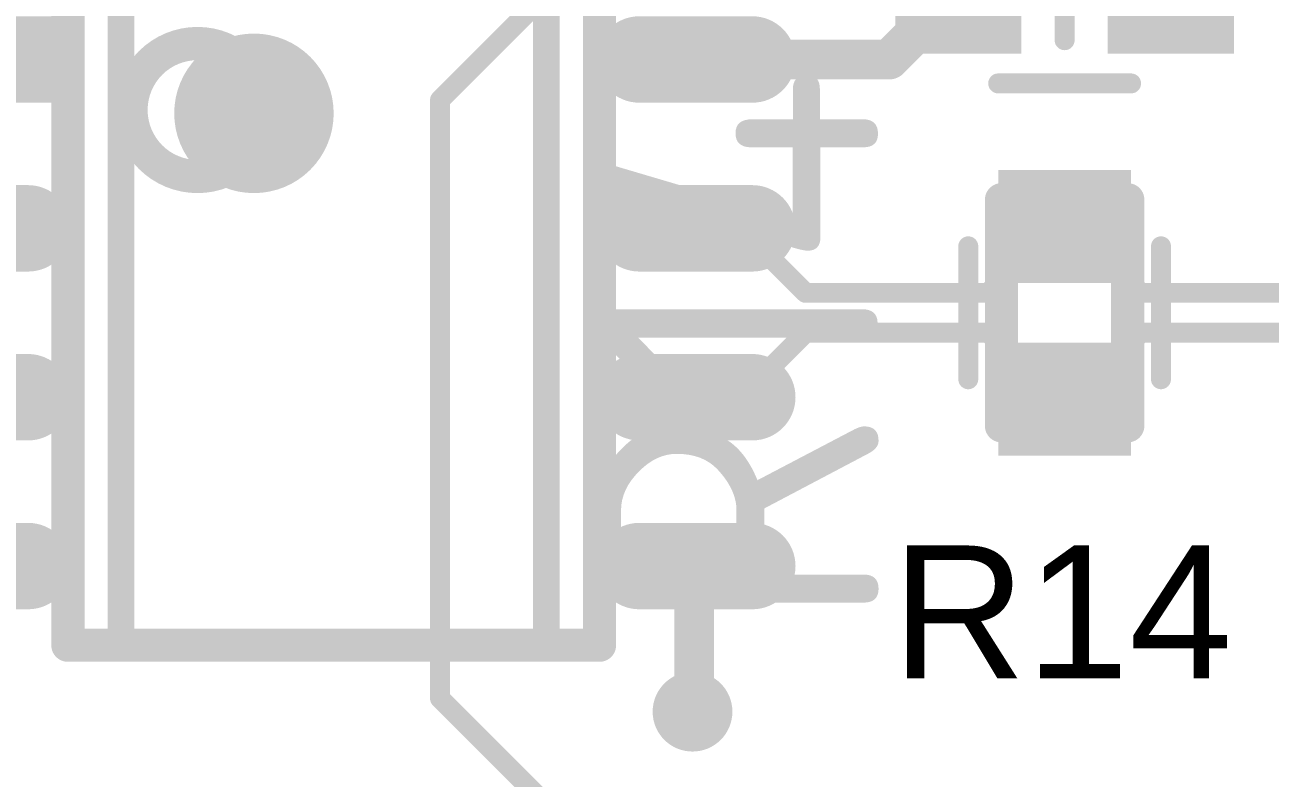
# Model space of a CAD drawing. Header units: inches. Extents: x 0 to 110, y 0 to 95.
# Drawn here: x 77.48 to 86.85, y 23 to 28.67 of the extents above; entities that cross this region are included whole.
import ezdxf

# ---------------------------------------------------------------- set-up
doc = ezdxf.new("R2010")
doc.units = ezdxf.units.IN
for name, color, linetype in [('Bottom Layer', 5, 'Continuous'), ('Int1', 16, 'Continuous'), ('Int2', 76, 'Continuous'), ('Mechanical 13', 56, 'Continuous'), ('Panelize Outline', 56, 'Continuous'), ('Top Layer', 1, 'Continuous'), ('Top Overlay', 2, 'Continuous'), ('Top Paste', 8, 'Continuous'), ('Top Solder', 216, 'Continuous'), ('Via Holes', 16, 'Continuous')]:
    doc.layers.add(name, color=color, linetype=linetype)
doc.styles.add('Arial', font='', dxfattribs={"height": 0.2})
doc.styles.add('GOST type B', font='', dxfattribs={"height": 0.2})
doc.styles.get('Arial').set_extended_font_data('Arial')
doc.styles.get('GOST type B').set_extended_font_data('GOST type B')

# ---------------------------------------------------------------- blocks, each defined once
blk = doc.blocks.new('0603C_714')
at = {"layer": 'Top Layer'}
for points in [[(-1.25000131, -0.52500022), (-1.25000131, 0.52500022), (-0.35000057, 0.52500022), (-0.35000057, -0.52500022)], [(0.34999803, -0.52500022), (0.34999803, 0.52500022), (1.24999877, 0.52500022), (1.24999877, -0.52500022)]]:
    blk.add_hatch(color=1, dxfattribs=at).paths.add_polyline_path(points)
at = {"layer": 'Top Paste'}
for points in [[(-1.25000131, -0.52500022), (-1.25000131, 0.52500022), (-0.35000057, 0.52500022), (-0.35000057, -0.52500022)], [(0.34999803, -0.52500022), (0.34999803, 0.52500022), (1.24999877, 0.52500022), (1.24999877, -0.52500022)]]:
    blk.add_hatch(color=8, dxfattribs=at).paths.add_polyline_path(points)
at = {"layer": 'Top Solder'}
for points in [[(-1.27500253, -0.55000144), (-1.27500253, 0.55000144), (-0.32499935, 0.55000144), (-0.32499935, -0.55000144)], [(0.32499681, -0.55000144), (0.32499681, 0.55000144), (1.27499999, 0.55000144), (1.27499999, -0.55000144)]]:
    blk.add_hatch(color=216, dxfattribs=at).paths.add_polyline_path(points)
at = {"layer": 'Top Overlay'}
for points in [[(-0.499999, 0.77499972, 0.1499997, 0.1499997, 0), (0.499999, 0.77499972, 0.1499997, 0.1499997, 0)], [(0, -0.4499991, 0.1499997, 0.1499997, 0), (0, 0.4499991, 0.1499997, 0.1499997, 0)], [(-0.499999, -0.77499972, 0.1499997, 0.1499997, 0), (0.499999, -0.77499972, 0.1499997, 0.1499997, 0)]]:
    blk.add_lwpolyline(points, format="xyseb", dxfattribs=at)
for points in [[(-0.53749956, 0.77499972, 0.07499858, 0.07499858, 1), (-0.46249844, 0.77499972, 0.07499858, 0.07499858, 1)], [(0.46249844, 0.77499972, 0.07499858, 0.07499858, 1), (0.53749956, 0.77499972, 0.07499858, 0.07499858, 1)], [(-0.03750056, 0.4499991, 0.07499858, 0.07499858, 1), (0.03750056, 0.4499991, 0.07499858, 0.07499858, 1)], [(-0.03750056, -0.4499991, 0.07499858, 0.07499858, 1), (0.03750056, -0.4499991, 0.07499858, 0.07499858, 1)], [(-0.53749956, -0.77499972, 0.07499858, 0.07499858, 1), (-0.46249844, -0.77499972, 0.07499858, 0.07499858, 1)], [(0.46249844, -0.77499972, 0.07499858, 0.07499858, 1), (0.53749956, -0.77499972, 0.07499858, 0.07499858, 1)]]:
    blk.add_lwpolyline(points, format="xyseb", close=True, dxfattribs=at)
blk = doc.blocks.new('0603R_813')
at = {"layer": 'Top Layer'}
for points in [[(-1.05000171, -0.47500032), (-1.05000171, 0.47500032), (-0.25000077, 0.47500032), (-0.25000077, -0.47500032)], [(0.24999823, -0.47500032), (0.24999823, 0.47500032), (1.04999917, 0.47500032), (1.04999917, -0.47500032)]]:
    blk.add_hatch(color=1, dxfattribs=at).paths.add_polyline_path(points)
at = {"layer": 'Top Paste'}
for points in [[(-1.05000171, -0.47500032), (-1.05000171, 0.47500032), (-0.25000077, 0.47500032), (-0.25000077, -0.47500032)], [(0.24999823, -0.47500032), (0.24999823, 0.47500032), (1.04999917, 0.47500032), (1.04999917, -0.47500032)]]:
    blk.add_hatch(color=8, dxfattribs=at).paths.add_polyline_path(points)
at = {"layer": 'Top Solder'}
for points in [[(-1.07500293, -0.50000154), (-1.07500293, 0.50000154), (-0.22499955, 0.50000154), (-0.22499955, -0.50000154)], [(0.22499701, -0.50000154), (0.22499701, 0.50000154), (1.07500039, 0.50000154), (1.07500039, -0.50000154)]]:
    blk.add_hatch(color=216, dxfattribs=at).paths.add_polyline_path(points)
at = {"layer": 'Panelize Outline'}
for points in [[(-0.8500008399999999, 0.47500032, 0.2499995, 0.2499995, 0), (-0.8500008399999999, -0.47500032, 0.2499995, 0.2499995, 0)], [(-0.8500008399999999, 0.47500032, 0.2499995, 0.2499995, 0), (0.8499983, 0.47500032, 0.2499995, 0.2499995, 0)], [(0.8499983, 0.47500032, 0.2499995, 0.2499995, 0), (0.8499983, -0.47500032, 0.2499995, 0.2499995, 0)], [(-0.8500008399999999, -0.47500032, 0.2499995, 0.2499995, 0), (0.8499983, -0.47500032, 0.2499995, 0.2499995, 0)]]:
    blk.add_lwpolyline(points, format="xyseb", dxfattribs=at)
for points in [[(-0.9125000799999999, 0.47500032, 0.12499848, 0.12499848, 1), (-0.7875015999999999, 0.47500032, 0.12499848, 0.12499848, 1)], [(-0.9125000799999999, 0.47500032, 0.12499848, 0.12499848, 1), (-0.7875015999999999, 0.47500032, 0.12499848, 0.12499848, 1)], [(0.78749906, 0.47500032, 0.12499848, 0.12499848, 1), (0.9124975399999999, 0.47500032, 0.12499848, 0.12499848, 1)], [(0.78749906, 0.47500032, 0.12499848, 0.12499848, 1), (0.9124975399999999, 0.47500032, 0.12499848, 0.12499848, 1)], [(-0.9125000799999999, -0.47500032, 0.12499848, 0.12499848, 1), (-0.7875015999999999, -0.47500032, 0.12499848, 0.12499848, 1)], [(-0.9125000799999999, -0.47500032, 0.12499848, 0.12499848, 1), (-0.7875015999999999, -0.47500032, 0.12499848, 0.12499848, 1)], [(0.78749906, -0.47500032, 0.12499848, 0.12499848, 1), (0.9124975399999999, -0.47500032, 0.12499848, 0.12499848, 1)], [(0.78749906, -0.47500032, 0.12499848, 0.12499848, 1), (0.9124975399999999, -0.47500032, 0.12499848, 0.12499848, 1)]]:
    blk.add_lwpolyline(points, format="xyseb", close=True, dxfattribs=at)
at = {"layer": 'Top Overlay'}
for points in [[(-0.499999, 0.72499982, 0.1499997, 0.1499997, 0), (0.499999, 0.72499982, 0.1499997, 0.1499997, 0)], [(-0.499999, -0.72499982, 0.1499997, 0.1499997, 0), (0.499999, -0.72499982, 0.1499997, 0.1499997, 0)]]:
    blk.add_lwpolyline(points, format="xyseb", dxfattribs=at)
for points in [[(-0.53749956, 0.72499982, 0.07499858, 0.07499858, 1), (-0.46249844, 0.72499982, 0.07499858, 0.07499858, 1)], [(0.46249844, 0.72499982, 0.07499858, 0.07499858, 1), (0.53749956, 0.72499982, 0.07499858, 0.07499858, 1)], [(-0.53749956, -0.72499982, 0.07499858, 0.07499858, 1), (-0.46249844, -0.72499982, 0.07499858, 0.07499858, 1)], [(0.46249844, -0.72499982, 0.07499858, 0.07499858, 1), (0.53749956, -0.72499982, 0.07499858, 0.07499858, 1)]]:
    blk.add_lwpolyline(points, format="xyseb", close=True, dxfattribs=at)
at = {"layer": 'Panelize Outline', "style": 'GOST type B'}
blk.add_text('R14', height=2.15000078, dxfattribs=at).set_placement((-2.40000028, 1.39999974))
blk = doc.blocks.new('SOIC_8_814')
at = {"layer": 'Top Layer'}
blk.add_hatch(color=1, dxfattribs=at).paths.add_polyline_path([(-3.45000072, 1.6050006), (-3.45000072, 2.2049994), (-2.00000108, 2.2049994), (-2.00000108, 1.6050006)])
h = blk.add_hatch(color=1, dxfattribs=at)
edge = h.paths.add_edge_path()
edge.add_arc((3.14999878, 1.905), 0.2999994, 270, 450)
edge.add_line((3.14999878, 2.2049994), (2.29999794, 2.2049994))
edge.add_arc((2.29999794, 1.905), 0.2999994, 90, 270)
edge.add_line((2.29999794, 1.6050006), (3.14999878, 1.6050006))
h = blk.add_hatch(color=1, dxfattribs=at)
edge = h.paths.add_edge_path()
edge.add_arc((-2.30000048, 0.635), 0.2999994, 270, 450)
edge.add_line((-2.30000048, 0.9349993999999999), (-3.15000132, 0.9349993999999999))
edge.add_arc((-3.15000132, 0.635), 0.2999994, 90, 270)
edge.add_line((-3.15000132, 0.3350006), (-2.30000048, 0.3350006))
h = blk.add_hatch(color=1, dxfattribs=at)
edge = h.paths.add_edge_path()
edge.add_arc((3.14999878, 0.635), 0.2999994, 270, 450)
edge.add_line((3.14999878, 0.9349993999999999), (2.29999794, 0.9349993999999999))
edge.add_arc((2.29999794, 0.635), 0.2999994, 90, 270)
edge.add_line((2.29999794, 0.3350006), (3.14999878, 0.3350006))
h = blk.add_hatch(color=1, dxfattribs=at)
edge = h.paths.add_edge_path()
edge.add_arc((-2.30000048, -0.635), 0.2999994, 270, 450)
edge.add_line((-2.30000048, -0.3350006), (-3.15000132, -0.3350006))
edge.add_arc((-3.15000132, -0.635), 0.2999994, 90, 270)
edge.add_line((-3.15000132, -0.9349993999999999), (-2.30000048, -0.9349993999999999))
h = blk.add_hatch(color=1, dxfattribs=at)
edge = h.paths.add_edge_path()
edge.add_arc((3.14999878, -0.635), 0.2999994, 270, 450)
edge.add_line((3.14999878, -0.3350006), (2.29999794, -0.3350006))
edge.add_arc((2.29999794, -0.635), 0.2999994, 90, 270)
edge.add_line((2.29999794, -0.9349993999999999), (3.14999878, -0.9349993999999999))
h = blk.add_hatch(color=1, dxfattribs=at)
edge = h.paths.add_edge_path()
edge.add_arc((-2.30000048, -1.905), 0.2999994, 270, 450)
edge.add_line((-2.30000048, -1.6050006), (-3.15000132, -1.6050006))
edge.add_arc((-3.15000132, -1.905), 0.2999994, 90, 270)
edge.add_line((-3.15000132, -2.2049994), (-2.30000048, -2.2049994))
h = blk.add_hatch(color=1, dxfattribs=at)
edge = h.paths.add_edge_path()
edge.add_arc((3.14999878, -1.905), 0.2999994, 270, 450)
edge.add_line((3.14999878, -1.6050006), (2.29999794, -1.6050006))
edge.add_arc((2.29999794, -1.905), 0.2999994, 90, 270)
edge.add_line((2.29999794, -2.2049994), (3.14999878, -2.2049994))
at = {"layer": 'Top Paste'}
blk.add_hatch(color=8, dxfattribs=at).paths.add_polyline_path([(-3.45000072, 1.6050006), (-3.45000072, 2.2049994), (-2.00000108, 2.2049994), (-2.00000108, 1.6050006)])
h = blk.add_hatch(color=8, dxfattribs=at)
edge = h.paths.add_edge_path()
edge.add_arc((3.14999878, 1.905), 0.2999994, 270, 450)
edge.add_line((3.14999878, 2.2049994), (2.29999794, 2.2049994))
edge.add_arc((2.29999794, 1.905), 0.2999994, 90, 270)
edge.add_line((2.29999794, 1.6050006), (3.14999878, 1.6050006))
h = blk.add_hatch(color=8, dxfattribs=at)
edge = h.paths.add_edge_path()
edge.add_arc((-2.30000048, 0.635), 0.2999994, 270, 450)
edge.add_line((-2.30000048, 0.9349993999999999), (-3.15000132, 0.9349993999999999))
edge.add_arc((-3.15000132, 0.635), 0.2999994, 90, 270)
edge.add_line((-3.15000132, 0.3350006), (-2.30000048, 0.3350006))
h = blk.add_hatch(color=8, dxfattribs=at)
edge = h.paths.add_edge_path()
edge.add_arc((3.14999878, 0.635), 0.2999994, 270, 450)
edge.add_line((3.14999878, 0.9349993999999999), (2.29999794, 0.9349993999999999))
edge.add_arc((2.29999794, 0.635), 0.2999994, 90, 270)
edge.add_line((2.29999794, 0.3350006), (3.14999878, 0.3350006))
h = blk.add_hatch(color=8, dxfattribs=at)
edge = h.paths.add_edge_path()
edge.add_arc((-2.30000048, -0.635), 0.2999994, 270, 450)
edge.add_line((-2.30000048, -0.3350006), (-3.15000132, -0.3350006))
edge.add_arc((-3.15000132, -0.635), 0.2999994, 90, 270)
edge.add_line((-3.15000132, -0.9349993999999999), (-2.30000048, -0.9349993999999999))
h = blk.add_hatch(color=8, dxfattribs=at)
edge = h.paths.add_edge_path()
edge.add_arc((3.14999878, -0.635), 0.2999994, 270, 450)
edge.add_line((3.14999878, -0.3350006), (2.29999794, -0.3350006))
edge.add_arc((2.29999794, -0.635), 0.2999994, 90, 270)
edge.add_line((2.29999794, -0.9349993999999999), (3.14999878, -0.9349993999999999))
h = blk.add_hatch(color=8, dxfattribs=at)
edge = h.paths.add_edge_path()
edge.add_arc((-2.30000048, -1.905), 0.2999994, 270, 450)
edge.add_line((-2.30000048, -1.6050006), (-3.15000132, -1.6050006))
edge.add_arc((-3.15000132, -1.905), 0.2999994, 90, 270)
edge.add_line((-3.15000132, -2.2049994), (-2.30000048, -2.2049994))
h = blk.add_hatch(color=8, dxfattribs=at)
edge = h.paths.add_edge_path()
edge.add_arc((3.14999878, -1.905), 0.2999994, 270, 450)
edge.add_line((3.14999878, -1.6050006), (2.29999794, -1.6050006))
edge.add_arc((2.29999794, -1.905), 0.2999994, 90, 270)
edge.add_line((2.29999794, -2.2049994), (3.14999878, -2.2049994))
at = {"layer": 'Top Solder'}
blk.add_hatch(color=216, dxfattribs=at).paths.add_polyline_path([(-3.475001939999999, 1.57999938), (-3.475001939999999, 2.23000062), (-1.97499986, 2.23000062), (-1.97499986, 1.57999938)])
h = blk.add_hatch(color=216, dxfattribs=at)
edge = h.paths.add_edge_path()
edge.add_arc((3.14999878, 1.905), 0.32500062, 270, 450)
edge.add_line((3.14999878, 2.23000062), (2.29999794, 2.23000062))
edge.add_arc((2.29999794, 1.905), 0.32500062, 90, 270)
edge.add_line((2.29999794, 1.57999938), (3.14999878, 1.57999938))
h = blk.add_hatch(color=216, dxfattribs=at)
edge = h.paths.add_edge_path()
edge.add_arc((-2.30000048, 0.635), 0.32500062, 270, 450)
edge.add_line((-2.30000048, 0.96000062), (-3.15000132, 0.96000062))
edge.add_arc((-3.15000132, 0.635), 0.32500062, 90, 270)
edge.add_line((-3.15000132, 0.30999938), (-2.30000048, 0.30999938))
h = blk.add_hatch(color=216, dxfattribs=at)
edge = h.paths.add_edge_path()
edge.add_arc((3.14999878, 0.635), 0.32500062, 270, 450)
edge.add_line((3.14999878, 0.96000062), (2.29999794, 0.96000062))
edge.add_arc((2.29999794, 0.635), 0.32500062, 90, 270)
edge.add_line((2.29999794, 0.30999938), (3.14999878, 0.30999938))
h = blk.add_hatch(color=216, dxfattribs=at)
edge = h.paths.add_edge_path()
edge.add_arc((-2.30000048, -0.635), 0.32500062, 270, 450)
edge.add_line((-2.30000048, -0.30999938), (-3.15000132, -0.30999938))
edge.add_arc((-3.15000132, -0.635), 0.32500062, 90, 270)
edge.add_line((-3.15000132, -0.96000062), (-2.30000048, -0.96000062))
h = blk.add_hatch(color=216, dxfattribs=at)
edge = h.paths.add_edge_path()
edge.add_arc((3.14999878, -0.635), 0.32500062, 270, 450)
edge.add_line((3.14999878, -0.30999938), (2.29999794, -0.30999938))
edge.add_arc((2.29999794, -0.635), 0.32500062, 90, 270)
edge.add_line((2.29999794, -0.96000062), (3.14999878, -0.96000062))
h = blk.add_hatch(color=216, dxfattribs=at)
edge = h.paths.add_edge_path()
edge.add_arc((-2.30000048, -1.905), 0.32500062, 270, 450)
edge.add_line((-2.30000048, -1.57999938), (-3.15000132, -1.57999938))
edge.add_arc((-3.15000132, -1.905), 0.32500062, 90, 270)
edge.add_line((-3.15000132, -2.23000062), (-2.30000048, -2.23000062))
h = blk.add_hatch(color=216, dxfattribs=at)
edge = h.paths.add_edge_path()
edge.add_arc((3.14999878, -1.905), 0.32500062, 270, 450)
edge.add_line((3.14999878, -1.57999938), (2.29999794, -1.57999938))
edge.add_arc((2.29999794, -1.905), 0.32500062, 90, 270)
edge.add_line((2.29999794, -2.23000062), (3.14999878, -2.23000062))
at = {"layer": 'Mechanical 13'}
for points in [[(-2.00000108, -2.50000008, 0.2499995, 0.2499995, 0), (-2.00000108, 2.50000008, 0.2499995, 0.2499995, 0)], [(-2.00000108, 2.50000008, 0.2499995, 0.2499995, 0), (1.99999854, 2.50000008, 0.2499995, 0.2499995, 0)], [(1.99999854, -2.50000008, 0.2499995, 0.2499995, 0), (1.99999854, 2.50000008, 0.2499995, 0.2499995, 0)], [(-2.00000108, -2.50000008, 0.2499995, 0.2499995, 0), (1.99999854, -2.50000008, 0.2499995, 0.2499995, 0)]]:
    blk.add_lwpolyline(points, format="xyseb", dxfattribs=at)
for points in [[(-2.06250032, 2.50000008, 0.12499848, 0.12499848, 1), (-1.93750184, 2.50000008, 0.12499848, 0.12499848, 1)], [(-2.06250032, 2.50000008, 0.12499848, 0.12499848, 1), (-1.93750184, 2.50000008, 0.12499848, 0.12499848, 1)], [(1.9374993, 2.50000008, 0.12499848, 0.12499848, 1), (2.06249778, 2.50000008, 0.12499848, 0.12499848, 1)], [(1.9374993, 2.50000008, 0.12499848, 0.12499848, 1), (2.06249778, 2.50000008, 0.12499848, 0.12499848, 1)], [(-0.52500276, 1.52500076, 0.2499995, 0.2499995, 1), (-1.52500076, 1.52500076, 0.2499995, 0.2499995, 1)], [(-1.5875, 1.52500076, 0.12499848, 0.12499848, 1), (-1.46250152, 1.52500076, 0.12499848, 0.12499848, 1)], [(-0.587502, 1.52500076, 0.12499848, 0.12499848, 1), (-0.46250352, 1.52500076, 0.12499848, 0.12499848, 1)], [(-2.06250032, -2.50000008, 0.12499848, 0.12499848, 1), (-1.93750184, -2.50000008, 0.12499848, 0.12499848, 1)], [(-2.06250032, -2.50000008, 0.12499848, 0.12499848, 1), (-1.93750184, -2.50000008, 0.12499848, 0.12499848, 1)], [(1.9374993, -2.50000008, 0.12499848, 0.12499848, 1), (2.06249778, -2.50000008, 0.12499848, 0.12499848, 1)], [(1.9374993, -2.50000008, 0.12499848, 0.12499848, 1), (2.06249778, -2.50000008, 0.12499848, 0.12499848, 1)]]:
    blk.add_lwpolyline(points, format="xyseb", close=True, dxfattribs=at)
at = {"layer": 'Top Overlay'}
for points in [[(-2.59999988, 2.75500084, 0.2499995, 0.2499995, 1), (-2.85000192, 2.75500084, 0.2499995, 0.2499995, 1)], [(-2.91250116, 2.75500084, 0.12499848, 0.12499848, 1), (-2.78750268, 2.75500084, 0.12499848, 0.12499848, 1)], [(-2.66249912, 2.75500084, 0.12499848, 0.12499848, 1), (-2.53750064, 2.75500084, 0.12499848, 0.12499848, 1)], [(-1.65000178, 2.50000008, 0.0999998, 0.0999998, 1), (-1.55000198, 2.50000008, 0.0999998, 0.0999998, 1)], [(-1.65000178, 2.50000008, 0.0999998, 0.0999998, 1), (-1.55000198, 2.50000008, 0.0999998, 0.0999998, 1)], [(1.54999944, 2.50000008, 0.0999998, 0.0999998, 1), (1.64999924, 2.50000008, 0.0999998, 0.0999998, 1)], [(1.54999944, 2.50000008, 0.0999998, 0.0999998, 1), (1.64999924, 2.50000008, 0.0999998, 0.0999998, 1)], [(-0.30000194, 1.49999954, 0.5999987999999999, 0.5999987999999999, 1), (-0.90000074, 1.49999954, 0.5999987999999999, 0.5999987999999999, 1)], [(-1.05000044, 1.49999954, 0.2999994, 0.2999994, 1), (-0.75000104, 1.49999954, 0.2999994, 0.2999994, 1)], [(-0.4500016399999999, 1.49999954, 0.2999994, 0.2999994, 1), (-0.15000224, 1.49999954, 0.2999994, 0.2999994, 1)], [(-1.65000178, -2.50000008, 0.0999998, 0.0999998, 1), (-1.55000198, -2.50000008, 0.0999998, 0.0999998, 1)], [(-1.65000178, -2.50000008, 0.0999998, 0.0999998, 1), (-1.55000198, -2.50000008, 0.0999998, 0.0999998, 1)], [(1.54999944, -2.50000008, 0.0999998, 0.0999998, 1), (1.64999924, -2.50000008, 0.0999998, 0.0999998, 1)], [(1.54999944, -2.50000008, 0.0999998, 0.0999998, 1), (1.64999924, -2.50000008, 0.0999998, 0.0999998, 1)]]:
    blk.add_lwpolyline(points, format="xyseb", close=True, dxfattribs=at)
for points in [[(-1.60000188, 2.50000008, 0.1999996, 0.1999996, 0), (1.59999934, 2.50000008, 0.1999996, 0.1999996, 0)], [(-1.60000188, -2.50000008, 0.1999996, 0.1999996, 0), (-1.60000188, 2.50000008, 0.1999996, 0.1999996, 0)], [(1.59999934, -2.50000008, 0.1999996, 0.1999996, 0), (1.59999934, 2.50000008, 0.1999996, 0.1999996, 0)], [(-1.60000188, -2.50000008, 0.1999996, 0.1999996, 0), (1.59999934, -2.50000008, 0.1999996, 0.1999996, 0)]]:
    blk.add_lwpolyline(points, format="xyseb", dxfattribs=at)

msp = doc.modelspace()

# ---------------------------------------------------------------- hatches: boundary and pattern name
at = {"layer": 'Bottom Layer'}
h = msp.add_hatch(color=5, dxfattribs=at)
edge = h.paths.add_edge_path()
edge.add_arc((82.5000001, 23.50000126), 0.2999994, 0, 360)
at = {"layer": 'Int1'}
h = msp.add_hatch(color=16, dxfattribs=at)
edge = h.paths.add_edge_path()
edge.add_arc((82.5000001, 23.50000126), 0.2999994, 0, 360)
at = {"layer": 'Int2'}
h = msp.add_hatch(color=76, dxfattribs=at)
edge = h.paths.add_edge_path()
edge.add_arc((82.5000001, 23.50000126), 0.2999994, 0, 360)
at = {"layer": 'Top Layer'}
h = msp.add_hatch(color=1, dxfattribs=at)
edge = h.paths.add_edge_path()
edge.add_arc((82.5000001, 23.50000126), 0.2999994, 0, 360)
at = {"layer": 'Via Holes'}
h = msp.add_hatch(color=7, dxfattribs=at)
edge = h.paths.add_edge_path()
edge.add_arc((82.5000001, 23.50000126), 0.1499997, 0, 360)

# ---------------------------------------------------------------- linework, layer by layer
at = {"layer": 'Top Layer'}
for points in [[(80.59999882, 28.09999968, 0.1499997, 0.1499997, 0), (85.49999917999999, 33.00000004, 0.1499997, 0.1499997, 0)], [(83.97999714, 28.40500034, 0.2999994, 0.2999994, 0), (84.49999863999999, 28.92500184, 0.2999994, 0.2999994, 0)], [(82.52499624, 28.40500034, 0.2999994, 0.2999994, 0), (83.97999714, 28.40500034, 0.2999994, 0.2999994, 0)], [(80.59999882, 23.6000036, 0.1499997, 0.1499997, 0), (80.59999882, 28.09999968, 0.1499997, 0.1499997, 0)], [(82.52499624, 27.13500034, 0.1499997, 0.1499997, 0), (82.86573469999999, 27.13500034, 0.1499997, 0.1499997, 0)], [(82.86573469999999, 27.13500034, 0.1499997, 0.1499997, 0), (83.35073499999999, 26.65000004, 0.1499997, 0.1499997, 0)], [(84.72499945999999, 26.6499975, 0.1499997, 0.1499997, 0), (85.22500099999999, 27.14999904, 0.1499997, 0.1499997, 0)], [(85.22500099999999, 27.14999904, 0.1499997, 0.1499997, 0), (85.29999957999999, 27.14999904, 0.1499997, 0.1499997, 0)], [(85.29999957999999, 27.14999904, 0.1499997, 0.1499997, 0), (85.37499816, 27.14999904, 0.1499997, 0.1499997, 0)], [(85.37499816, 27.14999904, 0.1499997, 0.1499997, 0), (85.87499969999999, 26.6499975, 0.1499997, 0.1499997, 0)], [(83.35073499999999, 26.65000004, 0.1499997, 0.1499997, 0), (84.05499572, 26.65000004, 0.1499997, 0.1499997, 0)], [(84.05499572, 26.65000004, 0.1499997, 0.1499997, 0), (84.05499825999999, 26.6499975, 0.1499997, 0.1499997, 0)], [(84.05499825999999, 26.6499975, 0.1499997, 0.1499997, 0), (84.72499945999999, 26.6499975, 0.1499997, 0.1499997, 0)], [(85.87499969999999, 26.6499975, 0.1499997, 0.1499997, 0), (87.54999762, 26.6499975, 0.1499997, 0.1499997, 0)], [(82.86573469999999, 25.86500033999999, 0.1499997, 0.1499997, 0), (83.35073499999999, 26.35000064, 0.1499997, 0.1499997, 0)], [(83.35073499999999, 26.35000064, 0.1499997, 0.1499997, 0), (83.93073384, 26.35000064, 0.1499997, 0.1499997, 0)], [(83.93073384, 26.35000064, 0.1499997, 0.1499997, 0), (83.93073638, 26.3499981, 0.1499997, 0.1499997, 0)], [(83.93073638, 26.3499981, 0.1499997, 0.1499997, 0), (84.725002, 26.3499981, 0.1499997, 0.1499997, 0)], [(84.725002, 26.3499981, 0.1499997, 0.1499997, 0), (85.22500099999999, 25.8499991, 0.1499997, 0.1499997, 0)], [(85.37499816, 25.8499991, 0.1499997, 0.1499997, 0), (85.87499715999999, 26.3499981, 0.1499997, 0.1499997, 0)], [(85.87499715999999, 26.3499981, 0.1499997, 0.1499997, 0), (87.67425949999999, 26.3499981, 0.1499997, 0.1499997, 0)], [(82.52499624, 25.86500033999999, 0.1499997, 0.1499997, 0), (82.86573469999999, 25.86500033999999, 0.1499997, 0.1499997, 0)], [(85.22500099999999, 25.8499991, 0.1499997, 0.1499997, 0), (85.29999957999999, 25.8499991, 0.1499997, 0.1499997, 0)], [(85.29999957999999, 25.8499991, 0.1499997, 0.1499997, 0), (85.37499816, 25.8499991, 0.1499997, 0.1499997, 0)], [(82.5124969, 24.582501, 0.2999994, 0.2999994, 0), (82.52499624, 24.59500034, 0.2999994, 0.2999994, 0)], [(82.5124969, 23.51249806, 0.2999994, 0.2999994, 0), (82.5124969, 24.582501, 0.2999994, 0.2999994, 0)], [(80.59999882, 23.6000036, 0.1499997, 0.1499997, 0), (81.7000017, 22.50000072, 0.1499997, 0.1499997, 0)], [(82.5000001, 23.50000126, 0.2999994, 0.2999994, 0), (82.5124969, 23.51249806, 0.2999994, 0.2999994, 0)]]:
    msp.add_lwpolyline(points, format="xyseb", dxfattribs=at)
for points in [[(82.44999766, 28.40500034, 0.1499997, 0.1499997, 1), (82.59999481999999, 28.40500034, 0.1499997, 0.1499997, 1)], [(83.90499856, 28.40500034, 0.1499997, 0.1499997, 1), (84.05499572, 28.40500034, 0.1499997, 0.1499997, 1)], [(83.90499856, 28.40500034, 0.1499997, 0.1499997, 1), (84.05499572, 28.40500034, 0.1499997, 0.1499997, 1)], [(80.56249826, 28.09999968, 0.07499858, 0.07499858, 1), (80.63749938, 28.09999968, 0.07499858, 0.07499858, 1)], [(80.56249826, 28.09999968, 0.07499858, 0.07499858, 1), (80.63749938, 28.09999968, 0.07499858, 0.07499858, 1)], [(82.48749568, 27.13500034, 0.07499858, 0.07499858, 1), (82.56249679999999, 27.13500034, 0.07499858, 0.07499858, 1)], [(82.82823414, 27.13500034, 0.07499858, 0.07499858, 1), (82.90323525999999, 27.13500034, 0.07499858, 0.07499858, 1)], [(82.82823414, 27.13500034, 0.07499858, 0.07499858, 1), (82.90323525999999, 27.13500034, 0.07499858, 0.07499858, 1)], [(85.18750044, 27.14999904, 0.07499858, 0.07499858, 1), (85.26250156, 27.14999904, 0.07499858, 0.07499858, 1)], [(85.18750044, 27.14999904, 0.07499858, 0.07499858, 1), (85.26250156, 27.14999904, 0.07499858, 0.07499858, 1)], [(85.26249901999999, 27.14999904, 0.07499858, 0.07499858, 1), (85.33750013999999, 27.14999904, 0.07499858, 0.07499858, 1)], [(85.26249901999999, 27.14999904, 0.07499858, 0.07499858, 1), (85.33750013999999, 27.14999904, 0.07499858, 0.07499858, 1)], [(85.33749759999999, 27.14999904, 0.07499858, 0.07499858, 1), (85.41249872, 27.14999904, 0.07499858, 0.07499858, 1)], [(85.33749759999999, 27.14999904, 0.07499858, 0.07499858, 1), (85.41249872, 27.14999904, 0.07499858, 0.07499858, 1)], [(83.31323444, 26.65000004, 0.07499858, 0.07499858, 1), (83.38823556, 26.65000004, 0.07499858, 0.07499858, 1)], [(83.31323444, 26.65000004, 0.07499858, 0.07499858, 1), (83.38823556, 26.65000004, 0.07499858, 0.07499858, 1)], [(84.01749516, 26.65000004, 0.07499858, 0.07499858, 1), (84.09249627999999, 26.65000004, 0.07499858, 0.07499858, 1)], [(84.01749516, 26.65000004, 0.07499858, 0.07499858, 1), (84.09249627999999, 26.65000004, 0.07499858, 0.07499858, 1)], [(84.01749769999999, 26.6499975, 0.07499858, 0.07499858, 1), (84.09249882, 26.6499975, 0.07499858, 0.07499858, 1)], [(84.01749769999999, 26.6499975, 0.07499858, 0.07499858, 1), (84.09249882, 26.6499975, 0.07499858, 0.07499858, 1)], [(84.6874989, 26.6499975, 0.07499858, 0.07499858, 1), (84.76250001999999, 26.6499975, 0.07499858, 0.07499858, 1)], [(84.6874989, 26.6499975, 0.07499858, 0.07499858, 1), (84.76250001999999, 26.6499975, 0.07499858, 0.07499858, 1)], [(85.83749913999999, 26.6499975, 0.07499858, 0.07499858, 1), (85.91250025999999, 26.6499975, 0.07499858, 0.07499858, 1)], [(85.83749913999999, 26.6499975, 0.07499858, 0.07499858, 1), (85.91250025999999, 26.6499975, 0.07499858, 0.07499858, 1)], [(83.31323444, 26.35000064, 0.07499858, 0.07499858, 1), (83.38823556, 26.35000064, 0.07499858, 0.07499858, 1)], [(83.31323444, 26.35000064, 0.07499858, 0.07499858, 1), (83.38823556, 26.35000064, 0.07499858, 0.07499858, 1)], [(83.89323328, 26.35000064, 0.07499858, 0.07499858, 1), (83.9682344, 26.35000064, 0.07499858, 0.07499858, 1)], [(83.89323328, 26.35000064, 0.07499858, 0.07499858, 1), (83.9682344, 26.35000064, 0.07499858, 0.07499858, 1)], [(83.89323582, 26.3499981, 0.07499858, 0.07499858, 1), (83.96823694, 26.3499981, 0.07499858, 0.07499858, 1)], [(83.89323582, 26.3499981, 0.07499858, 0.07499858, 1), (83.96823694, 26.3499981, 0.07499858, 0.07499858, 1)], [(84.68750143999999, 26.3499981, 0.07499858, 0.07499858, 1), (84.76250256, 26.3499981, 0.07499858, 0.07499858, 1)], [(84.68750143999999, 26.3499981, 0.07499858, 0.07499858, 1), (84.76250256, 26.3499981, 0.07499858, 0.07499858, 1)], [(85.8374966, 26.3499981, 0.07499858, 0.07499858, 1), (85.91249772, 26.3499981, 0.07499858, 0.07499858, 1)], [(85.8374966, 26.3499981, 0.07499858, 0.07499858, 1), (85.91249772, 26.3499981, 0.07499858, 0.07499858, 1)], [(82.48749568, 25.86500033999999, 0.07499858, 0.07499858, 1), (82.56249679999999, 25.86500033999999, 0.07499858, 0.07499858, 1)], [(82.82823414, 25.86500033999999, 0.07499858, 0.07499858, 1), (82.90323525999999, 25.86500033999999, 0.07499858, 0.07499858, 1)], [(82.82823414, 25.86500033999999, 0.07499858, 0.07499858, 1), (82.90323525999999, 25.86500033999999, 0.07499858, 0.07499858, 1)], [(85.18750044, 25.8499991, 0.07499858, 0.07499858, 1), (85.26250156, 25.8499991, 0.07499858, 0.07499858, 1)], [(85.18750044, 25.8499991, 0.07499858, 0.07499858, 1), (85.26250156, 25.8499991, 0.07499858, 0.07499858, 1)], [(85.26249901999999, 25.8499991, 0.07499858, 0.07499858, 1), (85.33750013999999, 25.8499991, 0.07499858, 0.07499858, 1)], [(85.26249901999999, 25.8499991, 0.07499858, 0.07499858, 1), (85.33750013999999, 25.8499991, 0.07499858, 0.07499858, 1)], [(85.33749759999999, 25.8499991, 0.07499858, 0.07499858, 1), (85.41249872, 25.8499991, 0.07499858, 0.07499858, 1)], [(85.33749759999999, 25.8499991, 0.07499858, 0.07499858, 1), (85.41249872, 25.8499991, 0.07499858, 0.07499858, 1)], [(82.44999766, 24.59500034, 0.1499997, 0.1499997, 1), (82.59999481999999, 24.59500034, 0.1499997, 0.1499997, 1)], [(82.43749831999999, 24.582501, 0.1499997, 0.1499997, 1), (82.58749547999999, 24.582501, 0.1499997, 0.1499997, 1)], [(82.43749831999999, 24.582501, 0.1499997, 0.1499997, 1), (82.58749547999999, 24.582501, 0.1499997, 0.1499997, 1)], [(80.56249826, 23.6000036, 0.07499858, 0.07499858, 1), (80.63749938, 23.6000036, 0.07499858, 0.07499858, 1)], [(80.56249826, 23.6000036, 0.07499858, 0.07499858, 1), (80.63749938, 23.6000036, 0.07499858, 0.07499858, 1)], [(82.42500152, 23.50000126, 0.1499997, 0.1499997, 1), (82.57499868, 23.50000126, 0.1499997, 0.1499997, 1)], [(82.43749831999999, 23.51249806, 0.1499997, 0.1499997, 1), (82.58749547999999, 23.51249806, 0.1499997, 0.1499997, 1)], [(82.43749831999999, 23.51249806, 0.1499997, 0.1499997, 1), (82.58749547999999, 23.51249806, 0.1499997, 0.1499997, 1)]]:
    msp.add_lwpolyline(points, format="xyseb", close=True, dxfattribs=at)

# ---------------------------------------------------------------- block references
for name, p in [('0603C_714', (85.29999957999999, 29.00000042)), ('SOIC_8_814', (79.79999787999999, 26.50000034))]:
    msp.add_blockref(name, p)
at = {"rotation": 90}
msp.add_blockref('0603R_813', (85.29999957999999, 26.50000034), dxfattribs=at)

# ---------------------------------------------------------------- texts
at = {"layer": 'Top Overlay', "style": 'Arial'}
msp.add_text('R14', height=1.00000054, dxfattribs=at).set_placement((84.00040349999999, 23.75016078))

doc.saveas('drawing.dxf')
